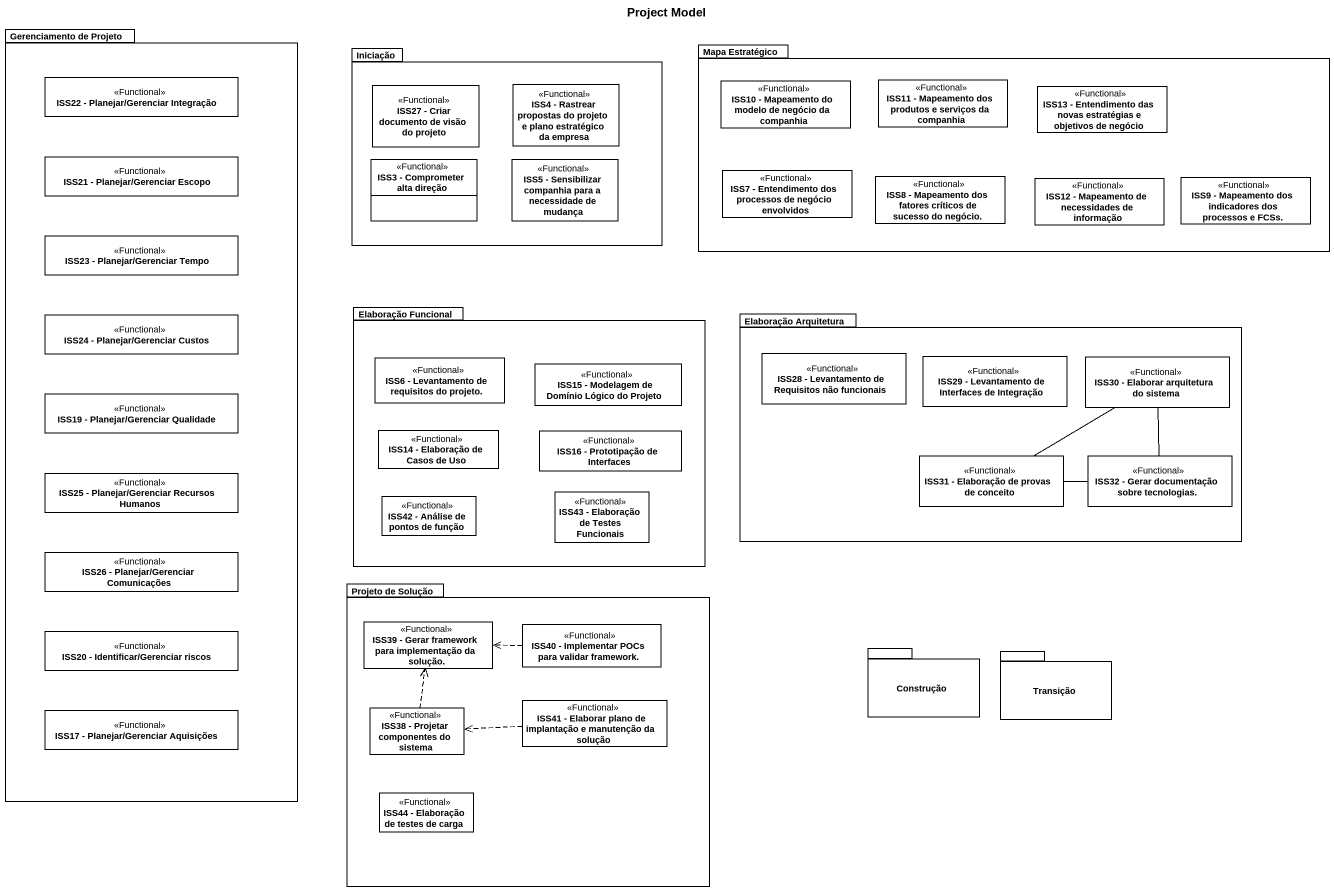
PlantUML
@startuml
title Project Model
hide circle
hide empty members
package "Gerenciamento de Projeto" as Gerenciamento_de_Projeto {
  class "ISS22 - Planejar/Gerenciar Integração" as ISS22_Planejar_Gerenciar <<Functional>>
  class "ISS21 - Planejar/Gerenciar Escopo" as ISS21_Planejar_Gerenciar <<Functional>>
  class "ISS23 - Planejar/Gerenciar Tempo" as ISS23_Planejar_Gerenciar <<Functional>>
  class "ISS24 - Planejar/Gerenciar Custos" as ISS24_Planejar_Gerenciar <<Functional>>
  class "ISS19 - Planejar/Gerenciar Qualidade" as ISS19_Planejar_Gerenciar <<Functional>>
  class "ISS25 - Planejar/Gerenciar Recursos Humanos" as ISS25_Planejar_Gerenciar <<Functional>>
  class "ISS26 - Planejar/Gerenciar Comunicações" as ISS26_Planejar_Gerenciar <<Functional>>
  class "ISS20 - Identificar/Gerenciar riscos" as ISS20_Identificar_Gerenciar <<Functional>>
  class "ISS17 - Planejar/Gerenciar Aquisições" as ISS17_Planejar_Gerenciar <<Functional>>
}
package Iniciação {
  class "ISS27 - Criar documento de visão do projeto" as ISS27_Criar_documento_de <<Functional>>
  class "ISS4 - Rastrear propostas do projeto e plano estratégico da empresa" as ISS4_Rastrear_propostas_do <<Functional>>
  class "ISS3 - Comprometer alta direção" as ISS3_Comprometer_alta <<Functional>>
  class "ISS5 - Sensibilizar companhia para a necessidade de mudança" as ISS5_Sensibilizar_companhia <<Functional>>
}
package "Mapa Estratégico" as Mapa_Estratégico {
  class "ISS10 - Mapeamento do modelo de negócio da companhia" as ISS10_Mapeamento_do_modelo <<Functional>>
  class "ISS11 - Mapeamento dos produtos e serviços da companhia" as ISS11_Mapeamento_dos <<Functional>>
  class "ISS13 - Entendimento das novas estratégias e objetivos de negócio" as ISS13_Entendimento_das <<Functional>>
  class "ISS7 - Entendimento dos processos de negócio envolvidos" as ISS7_Entendimento_dos <<Functional>>
  class "ISS8 - Mapeamento dos fatores críticos de sucesso do negócio." as ISS8_Mapeamento_dos_fatores <<Functional>>
  class "ISS12 - Mapeamento de necessidades de informação" as ISS12_Mapeamento_de <<Functional>>
  class "ISS9 - Mapeamento dos indicadores dos processos e FCSs." as ISS9_Mapeamento_dos <<Functional>>
}
package "Elaboração Funcional" as Elaboração_Funcional {
  class "ISS6 - Levantamento de requisitos do projeto." as ISS6_Levantamento_de <<Functional>>
  class "ISS15 - Modelagem de Domínio Lógico do Projeto" as ISS15_Modelagem_de_Domínio <<Functional>>
  class "ISS14 - Elaboração de Casos de Uso" as ISS14_Elaboração_de_Casos <<Functional>>
  class "ISS16 - Prototipação de Interfaces" as ISS16_Prototipação_de <<Functional>>
  class "ISS42 - Análise de pontos de função" as ISS42_Análise_de_pontos_de <<Functional>>
  class "ISS43 - Elaboração de Testes Funcionais" as ISS43_Elaboração_de_Testes <<Functional>>
}
package "Elaboração Arquitetura" as Elaboração_Arquitetura {
  class "ISS28 - Levantamento de Requisitos não funcionais" as ISS28_Levantamento_de <<Functional>>
  class "ISS29 - Levantamento de Interfaces de Integração" as ISS29_Levantamento_de <<Functional>>
  class "ISS30 - Elaborar arquitetura do sistema" as ISS30_Elaborar_arquitetura <<Functional>>
  class "ISS31 - Elaboração de provas de conceito" as ISS31_Elaboração_de_provas <<Functional>>
  class "ISS32 - Gerar documentação sobre tecnologias." as ISS32_Gerar_documentação <<Functional>>
}
package "Projeto de Solução" as Projeto_de_Solução {
  class "ISS39 - Gerar framework para implementação da solução." as ISS39_Gerar_framework_para <<Functional>>
  class "ISS40 - Implementar POCs para validar framework." as ISS40_Implementar_POCs_para <<Functional>>
  class "ISS38 - Projetar componentes do sistema" as ISS38_Projetar_componentes <<Functional>>
  class "ISS41 - Elaborar plano de implantação e manutenção da solução" as ISS41_Elaborar_plano_de <<Functional>>
  class "ISS44 - Elaboração de testes de carga" as ISS44_Elaboração_de_testes <<Functional>>
}
package Construção {
}
package Transição {
}
ISS30_Elaborar_arquitetura -left- ISS31_Elaboração_de_provas
ISS31_Elaboração_de_provas -right- ISS32_Gerar_documentação
ISS32_Gerar_documentação -up- ISS30_Elaborar_arquitetura
ISS40_Implementar_POCs_para .left.> ISS39_Gerar_framework_para
ISS38_Projetar_componentes .up.> ISS39_Gerar_framework_para
ISS41_Elaborar_plano_de .left.> ISS38_Projetar_componentes
@enduml
